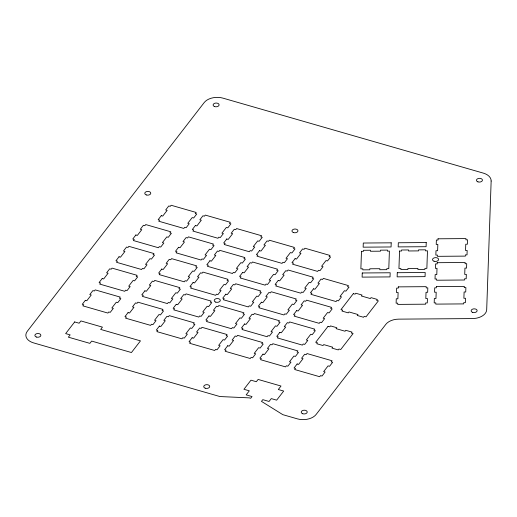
<?xml version="1.0" encoding="UTF-8"?>
<svg xmlns="http://www.w3.org/2000/svg" width="517" height="517" viewBox="0 0 517 517"><rect width="100%" height="100%" fill="white"/><g stroke="black" fill="none" stroke-linecap="round" stroke-linejoin="round"><path stroke-width="0.78" d="M398.303 286.877L398.264 288.105L396.642 288.118L396.487 292.506L398.109 292.499L397.896 298.774L396.268 298.787L396.119 303.182L397.741 303.169L397.702 304.397L425.627 304.183L425.665 302.956L427.288 302.943L427.443 298.555L425.814 298.567L426.034 292.286L427.662 292.273L427.811 287.879L426.182 287.891L426.228 286.664L398.303 286.877M436.374 286.592L436.335 287.82L434.713 287.833L434.558 292.221L436.186 292.208L435.967 298.49L434.338 298.503L434.19 302.891L435.812 302.884L435.773 304.112L463.697 303.899L463.736 302.671L465.358 302.658L465.513 298.27L463.885 298.277L464.104 291.995L465.733 291.989L465.882 287.594L464.26 287.607L464.298 286.379L436.374 286.592M437.208 262.701L437.169 263.928L435.547 263.941L435.392 268.329L437.014 268.317L436.794 274.598L435.172 274.611L435.023 279.006L436.645 278.993L436.6 280.22L464.524 280.007L464.563 278.779L466.185 278.766L466.34 274.378L464.718 274.391L464.938 268.11L466.56 268.097L466.709 263.702L465.087 263.715L465.132 262.487L437.208 262.701M438.035 238.802L437.996 240.037L436.374 240.05L436.219 244.438L437.841 244.425L437.621 250.706L435.999 250.719L435.85 255.107L437.472 255.094L437.427 256.329L465.352 256.115L465.39 254.881L467.019 254.875L467.168 250.48L465.546 250.493L465.765 244.211L467.387 244.198L467.542 239.81L465.914 239.823L465.959 238.589L438.035 238.802M361.48 251.327L360.872 268.846L362.837 268.834L362.798 269.848L369.791 269.796L369.829 268.782L379.84 268.704L379.801 269.725L386.8 269.667L386.832 268.653L388.797 268.64L389.398 251.113L387.44 251.133L387.472 250.112L380.48 250.163L380.441 251.184L370.437 251.256L370.469 250.241L363.47 250.293L363.438 251.314L361.48 251.327M362.249 272.976L362.113 277.118L390.025 276.912L390.173 272.769L362.249 272.976M391.207 242.822L391.072 246.964L363.147 247.171L363.289 243.035L391.207 242.822M397.276 272.711L397.134 276.853L425.052 276.64L425.2 272.498L397.276 272.711M399.551 251.036L398.943 268.562L400.908 268.543L400.869 269.564L407.868 269.512L407.9 268.491L417.91 268.413L417.872 269.435L424.871 269.383L424.909 268.362L426.868 268.349L427.475 250.823L425.51 250.842L425.549 249.821L418.55 249.873L418.518 250.894L408.508 250.971L408.546 249.95L401.547 250.002L401.509 251.023L399.551 251.036M426.234 242.557L426.092 246.699L398.174 246.906L398.316 242.764L426.234 242.557M491.15 181.021L486.691 309.696A13.998 8.77 -2 0 1 472.389 318.582L398.717 319.138A13.998 8.77 -2 0 0 385.863 324.301L316.12 414.472A13.998 8.77 -2 0 1 297.378 418.86L282.831 414.673L261.466 401.373L262.791 399.66L269.066 401.463L271.276 398.607L276.653 400.158L283.684 391.059L278.314 389.514L281.002 386.037L258.106 379.439L256.335 381.727L250.971 380.176L243.934 389.275L249.304 390.82L246.17 394.872L252.037 396.558L250.706 398.277L249.297 397.87L219.893 396.545L33.65 342.913A13.998 8.77 -2 0 1 27.291 331.294L204.228 102.528A13.998 8.77 -2 0 1 222.963 98.14L483.35 173.124A13.998 8.77 -2 0 1 491.15 181.021M85.363 300.312L82.268 304.313L83.722 304.733L82.856 305.857L107.904 313.069L108.77 311.951L110.231 312.365L113.32 308.365L111.866 307.945L116.293 302.219L117.753 302.639L120.842 298.639L119.388 298.219L120.254 297.101L95.206 289.888L94.34 291.006L92.886 290.586L89.79 294.587L91.244 295.007L86.817 300.732L85.363 300.312M102.198 278.54L99.102 282.541L100.563 282.961L99.697 284.085L124.746 291.297L125.612 290.173L127.066 290.593L130.161 286.592L128.707 286.172L133.134 280.447L134.588 280.867L137.684 276.866L136.23 276.446L137.095 275.328L112.047 268.116L111.181 269.234L109.72 268.814L106.625 272.814L108.085 273.235L103.659 278.96L102.198 278.54M119.039 256.768L115.944 260.768L117.404 261.188L116.538 262.306L141.587 269.519L142.453 268.401L143.907 268.821L147.002 264.82L145.548 264.4L149.975 258.674L151.429 259.095L154.525 255.094L153.071 254.674L153.937 253.55L128.888 246.338L128.022 247.462L126.562 247.042L123.466 251.042L124.927 251.462L120.5 257.188L119.039 256.768M135.881 234.989L132.785 238.99L134.246 239.41L133.38 240.534L158.428 247.746L159.294 246.622L160.748 247.042L163.844 243.042L162.39 242.622L166.817 236.896L168.271 237.316L171.366 233.316L169.912 232.896L170.778 231.778L145.729 224.565L144.863 225.683L143.403 225.263L140.314 229.264L141.768 229.684L137.341 235.409L135.881 234.989M74.674 321.929L65.653 333.594L70.138 334.88L68.367 337.168L89.88 343.366L91.651 341.078L131.441 352.536L140.462 340.877L100.673 329.419L102.437 327.132L80.923 320.934L79.153 323.222L74.674 321.929M161.265 215.673L158.17 219.673L159.624 220.093L158.758 221.218L183.806 228.43L184.672 227.306L186.133 227.726L189.228 223.725L187.768 223.305L192.195 217.579L193.655 218L196.751 213.999L195.29 213.579L196.156 212.461L171.108 205.249L170.242 206.367L168.788 205.947L165.692 209.947L167.146 210.367L162.719 216.093L161.265 215.673M128.054 312.611L124.959 316.611L126.419 317.031L125.553 318.149L150.602 325.367L151.468 324.243L152.922 324.663L156.018 320.663L154.564 320.243L158.99 314.517L160.444 314.937L163.54 310.937L162.086 310.517L162.952 309.399L137.903 302.18L137.037 303.305L135.577 302.884L132.481 306.885L133.942 307.305L129.515 313.031L128.054 312.611M144.896 290.838L141.8 294.839L143.261 295.259L142.388 296.377L167.437 303.595L168.303 302.471L169.763 302.891L172.859 298.891L171.398 298.471L175.832 292.745L177.286 293.165L180.381 289.165L178.921 288.745L179.787 287.626L154.745 280.408L153.872 281.532L152.418 281.112L149.323 285.113L150.783 285.533L146.35 291.258L144.896 290.838M161.737 269.06L158.641 273.06L160.102 273.48L159.23 274.605L184.278 281.817L185.151 280.699L186.605 281.119L189.7 277.112L188.24 276.692L192.673 270.973L194.127 271.386L197.223 267.386L195.762 266.966L196.634 265.848L171.586 258.636L170.713 259.754L169.259 259.334L166.164 263.334L167.624 263.754L163.191 269.48L161.737 269.06M178.578 247.288L175.483 251.288L176.943 251.708L176.077 252.826L201.119 260.038L201.992 258.92L203.446 259.34L206.542 255.34L205.081 254.92L209.514 249.194L210.968 249.614L214.064 245.614L212.603 245.194L213.476 244.076L188.427 236.857L187.555 237.982L186.101 237.562L183.005 241.562L184.466 241.982L180.032 247.708L178.578 247.288M195.42 225.509L192.324 229.509L193.785 229.929L192.919 231.054L217.961 238.266L218.833 237.148L220.287 237.562L223.383 233.561L221.922 233.141L226.356 227.422L227.81 227.835L230.905 223.835L229.445 223.415L230.317 222.297L205.268 215.085L204.402 216.203L202.942 215.783L199.846 219.783L201.307 220.203L196.88 225.929L195.42 225.509M159.404 326.078L156.308 330.079L157.769 330.499L156.897 331.617L181.945 338.835L182.811 337.711L184.272 338.131L187.367 334.131L185.907 333.711L190.334 327.985L191.794 328.405L194.89 324.405L193.429 323.985L194.295 322.867L169.253 315.654L168.38 316.772L166.926 316.352L163.831 320.353L165.291 320.773L160.858 326.498L159.404 326.078M176.245 304.306L173.15 308.306L174.61 308.727L173.738 309.845L198.787 317.057L199.652 315.939L201.113 316.359L204.209 312.358L202.748 311.938L207.181 306.213L208.635 306.633L211.731 302.632L210.27 302.212L211.136 301.088L186.094 293.876L185.222 294.994L183.768 294.574L180.672 298.58L182.133 299L177.699 304.72L176.245 304.306M193.087 282.528L189.991 286.528L191.452 286.948L190.579 288.066L215.628 295.285L216.5 294.16L217.954 294.58L221.05 290.58L219.589 290.16L224.023 284.434L225.477 284.854L228.572 280.854L227.112 280.434L227.978 279.316L202.935 272.097L202.063 273.222L200.609 272.802L197.513 276.802L198.974 277.222L194.541 282.948L193.087 282.528M209.928 260.755L206.832 264.756L208.293 265.176L207.427 266.294L232.469 273.506L233.341 272.388L234.796 272.808L237.891 268.808L236.431 268.388L240.864 262.662L242.318 263.082L245.413 259.082L243.953 258.662L244.825 257.537L219.777 250.325L218.904 251.443L217.45 251.023L214.355 255.03L215.815 255.443L211.382 261.169L209.928 260.755M226.769 238.977L223.674 242.977L225.134 243.397L224.268 244.515L249.31 251.734L250.183 250.609L251.637 251.029L254.732 247.029L253.272 246.609L257.705 240.883L259.159 241.303L262.255 237.303L260.794 236.883L261.667 235.765L236.618 228.546L235.752 229.671L234.291 229.251L231.196 233.251L232.656 233.671L228.23 239.397L226.769 238.977M192.15 337.743L189.054 341.743L190.508 342.164L189.642 343.282L214.691 350.494L215.557 349.376L217.017 349.796L220.113 345.795L218.652 345.375L223.079 339.65L224.54 340.07L227.635 336.069L226.175 335.649L227.041 334.525L201.992 327.313L201.126 328.437L199.672 328.017L196.576 332.017L198.03 332.437L193.604 338.163L192.15 337.743M208.991 315.965L205.895 319.965L207.349 320.385L206.483 321.509L231.532 328.722L232.398 327.597L233.858 328.017L236.954 324.017L235.493 323.597L239.92 317.871L241.381 318.291L244.476 314.291L243.016 313.871L243.882 312.753L218.833 305.541L217.967 306.659L216.513 306.238L213.418 310.239L214.872 310.659L210.445 316.385L208.991 315.965M225.832 294.192L222.737 298.193L224.191 298.613L223.325 299.731L248.373 306.943L249.239 305.825L250.7 306.245L253.795 302.245L252.335 301.825L256.762 296.099L258.222 296.519L261.318 292.519L259.857 292.099L260.723 290.974L235.674 283.762L234.808 284.886L233.354 284.466L230.259 288.467L231.713 288.887L227.286 294.612L225.832 294.192M242.673 272.414L239.578 276.414L241.032 276.834L240.166 277.959L265.215 285.171L266.081 284.046L267.541 284.466L270.637 280.466L269.176 280.046L273.603 274.32L275.063 274.74L278.159 270.74L276.698 270.32L277.564 269.202L252.516 261.99L251.65 263.108L250.196 262.688L247.1 266.688L248.554 267.108L244.127 272.834L242.673 272.414M259.515 250.642L256.419 254.642L257.873 255.062L257.007 256.18L282.056 263.392L282.922 262.274L284.382 262.694L287.478 258.694L286.017 258.274L290.444 252.548L291.905 252.968L295 248.968L293.54 248.548L294.406 247.423L269.357 240.211L268.491 241.336L267.037 240.916L263.941 244.916L265.395 245.336L260.969 251.062L259.515 250.642M227.719 345.75L224.624 349.751L226.078 350.171L225.212 351.295L250.26 358.507L251.126 357.389L252.587 357.803L255.676 353.802L254.222 353.382L258.649 347.657L260.109 348.077L263.198 344.076L261.744 343.656L262.61 342.538L237.562 335.326L236.696 336.444L235.241 336.024L232.146 340.024L233.6 340.444L229.173 346.17L227.719 345.75M244.56 323.978L241.465 327.978L242.919 328.398L242.053 329.516L267.102 336.729L267.968 335.611L269.428 336.031L272.517 332.03L271.063 331.61L275.49 325.884L276.95 326.305L280.046 322.304L278.585 321.884L279.451 320.76L254.403 313.548L253.537 314.672L252.083 314.252L248.987 318.252L250.441 318.672L246.014 324.398L244.56 323.978M261.402 302.199L258.306 306.2L259.76 306.62L258.894 307.744L283.943 314.956L284.809 313.838L286.269 314.252L289.365 310.252L287.904 309.832L292.331 304.106L293.792 304.526L296.887 300.526L295.427 300.106L296.293 298.988L271.244 291.775L270.378 292.893L268.924 292.473L265.828 296.474L267.283 296.894L262.856 302.619L261.402 302.199M278.243 280.427L275.147 284.428L276.601 284.848L275.735 285.966L300.784 293.178L301.65 292.06L303.111 292.48L306.206 288.48L304.746 288.059L309.172 282.334L310.633 282.754L313.729 278.753L312.268 278.333L313.134 277.209L288.085 269.997L287.219 271.121L285.765 270.701L282.67 274.701L284.124 275.122L279.697 280.847L278.243 280.427M295.084 258.649L291.989 262.649L293.443 263.069L292.577 264.193L317.625 271.406L318.491 270.281L319.952 270.701L323.047 266.701L321.587 266.281L326.014 260.555L327.474 260.975L330.57 256.975L329.109 256.555L329.975 255.437L304.927 248.225L304.061 249.343L302.607 248.923L299.511 252.923L300.965 253.343L296.538 259.069L295.084 258.649M262.998 354.132L259.902 358.132L261.363 358.552L260.497 359.677L285.539 366.889L286.412 365.771L287.866 366.185L290.961 362.184L289.501 361.764L293.934 356.045L295.388 356.459L298.483 352.458L297.023 352.038L297.895 350.92L272.847 343.708L271.974 344.826L270.52 344.406L267.425 348.406L268.885 348.826L264.452 354.552L262.998 354.132M279.839 332.36L276.744 336.36L278.198 336.78L277.332 337.905L302.38 345.117L303.246 343.992L304.707 344.412L307.802 340.412L306.342 339.992L310.769 334.266L312.229 334.686L315.325 330.686L313.864 330.266L314.73 329.148L289.682 321.936L288.816 323.054L287.362 322.634L284.266 326.634L285.72 327.054L281.293 332.78L279.839 332.36M296.68 310.588L293.585 314.588L295.039 315.008L294.173 316.126L319.222 323.338L320.088 322.22L321.548 322.64L324.644 318.64L323.183 318.22L327.61 312.494L329.07 312.914L332.166 308.914L330.706 308.494L331.571 307.369L306.523 300.157L305.657 301.282L304.203 300.862L301.107 304.862L302.561 305.282L298.135 311.008L296.68 310.588M313.522 288.809L310.426 292.809L311.88 293.229L311.014 294.354L336.063 301.566L336.929 300.442L338.389 300.862L341.485 296.861L340.024 296.441L344.451 290.716L345.912 291.136L349.007 287.135L347.547 286.715L348.413 285.597L323.364 278.385L322.498 279.503L321.044 279.083L317.949 283.083L319.403 283.503L314.976 289.229L313.522 288.809M297.152 363.968L294.057 367.975L295.517 368.388L294.651 369.513L319.7 376.725L320.566 375.607L322.02 376.027L325.115 372.027L323.661 371.607L328.088 365.881L329.542 366.301L332.638 362.294L331.184 361.881L332.05 360.756L307.001 353.544L306.135 354.662L304.675 354.242L301.579 358.242L303.04 358.662L298.613 364.388L297.152 363.968M328.049 326.324L315.7 342.293L317.457 342.803L316.74 343.734L323.015 345.537L323.732 344.606L332.715 347.198L331.998 348.122L338.273 349.931L338.99 349.001L340.748 349.511L353.098 333.543L351.34 333.032L352.058 332.108L345.783 330.298L345.065 331.229L336.082 328.638L336.8 327.713L330.525 325.904L329.807 326.834L328.049 326.324M353.311 293.662L340.962 309.631L342.719 310.142L342.002 311.066L348.277 312.875L348.994 311.945L357.977 314.53L357.26 315.46L363.535 317.27L364.252 316.339L366.01 316.843L378.36 300.875L376.602 300.371L377.32 299.44L371.044 297.637L370.327 298.561L361.344 295.976L362.062 295.045L355.786 293.242L355.069 294.173L353.311 293.662M434.041 261.221A3.05 1.913 -2 0 0 438.61 259.469A3.05 1.913 -2 0 0 434.041 257.912A3.05 1.913 -2 0 0 434.041 261.221M215.744 302.122A3.05 1.913 -2 0 0 220.313 300.371A3.05 1.913 -2 0 0 215.744 298.813A3.05 1.913 -2 0 0 215.744 302.122M205.223 388.202A2.999 1.881 -2 0 0 209.721 386.477A2.999 1.881 -2 0 0 205.223 384.945A2.999 1.881 -2 0 0 205.223 388.202M302.723 413.742A2.999 1.881 -2 0 0 307.221 412.017A2.999 1.881 -2 0 0 302.723 410.485A2.999 1.881 -2 0 0 302.723 413.742M472.635 312.371A2.999 1.881 -2 0 0 477.133 310.646A2.999 1.881 -2 0 0 472.635 309.114A2.999 1.881 -2 0 0 472.635 312.371M293.456 232.56A2.999 1.881 -2 0 0 297.954 230.834A2.999 1.881 -2 0 0 293.449 229.302A2.999 1.881 -2 0 0 293.456 232.56M146.272 194.935A2.999 1.881 -2 0 0 150.77 193.209A2.999 1.881 -2 0 0 146.272 191.678A2.999 1.881 -2 0 0 146.272 194.935M36.371 337.032A2.999 1.881 -2 0 0 40.869 335.307A2.999 1.881 -2 0 0 36.371 333.775A2.999 1.881 -2 0 0 36.371 337.032M214.607 106.58A2.999 1.881 -2 0 0 219.105 104.854A2.999 1.881 -2 0 0 214.607 103.322A2.999 1.881 -2 0 0 214.607 106.58M477.947 181.868A2.999 1.881 -2 0 0 482.445 180.142A2.999 1.881 -2 0 0 477.947 178.611A2.999 1.881 -2 0 0 477.947 181.868"/></g></svg>
